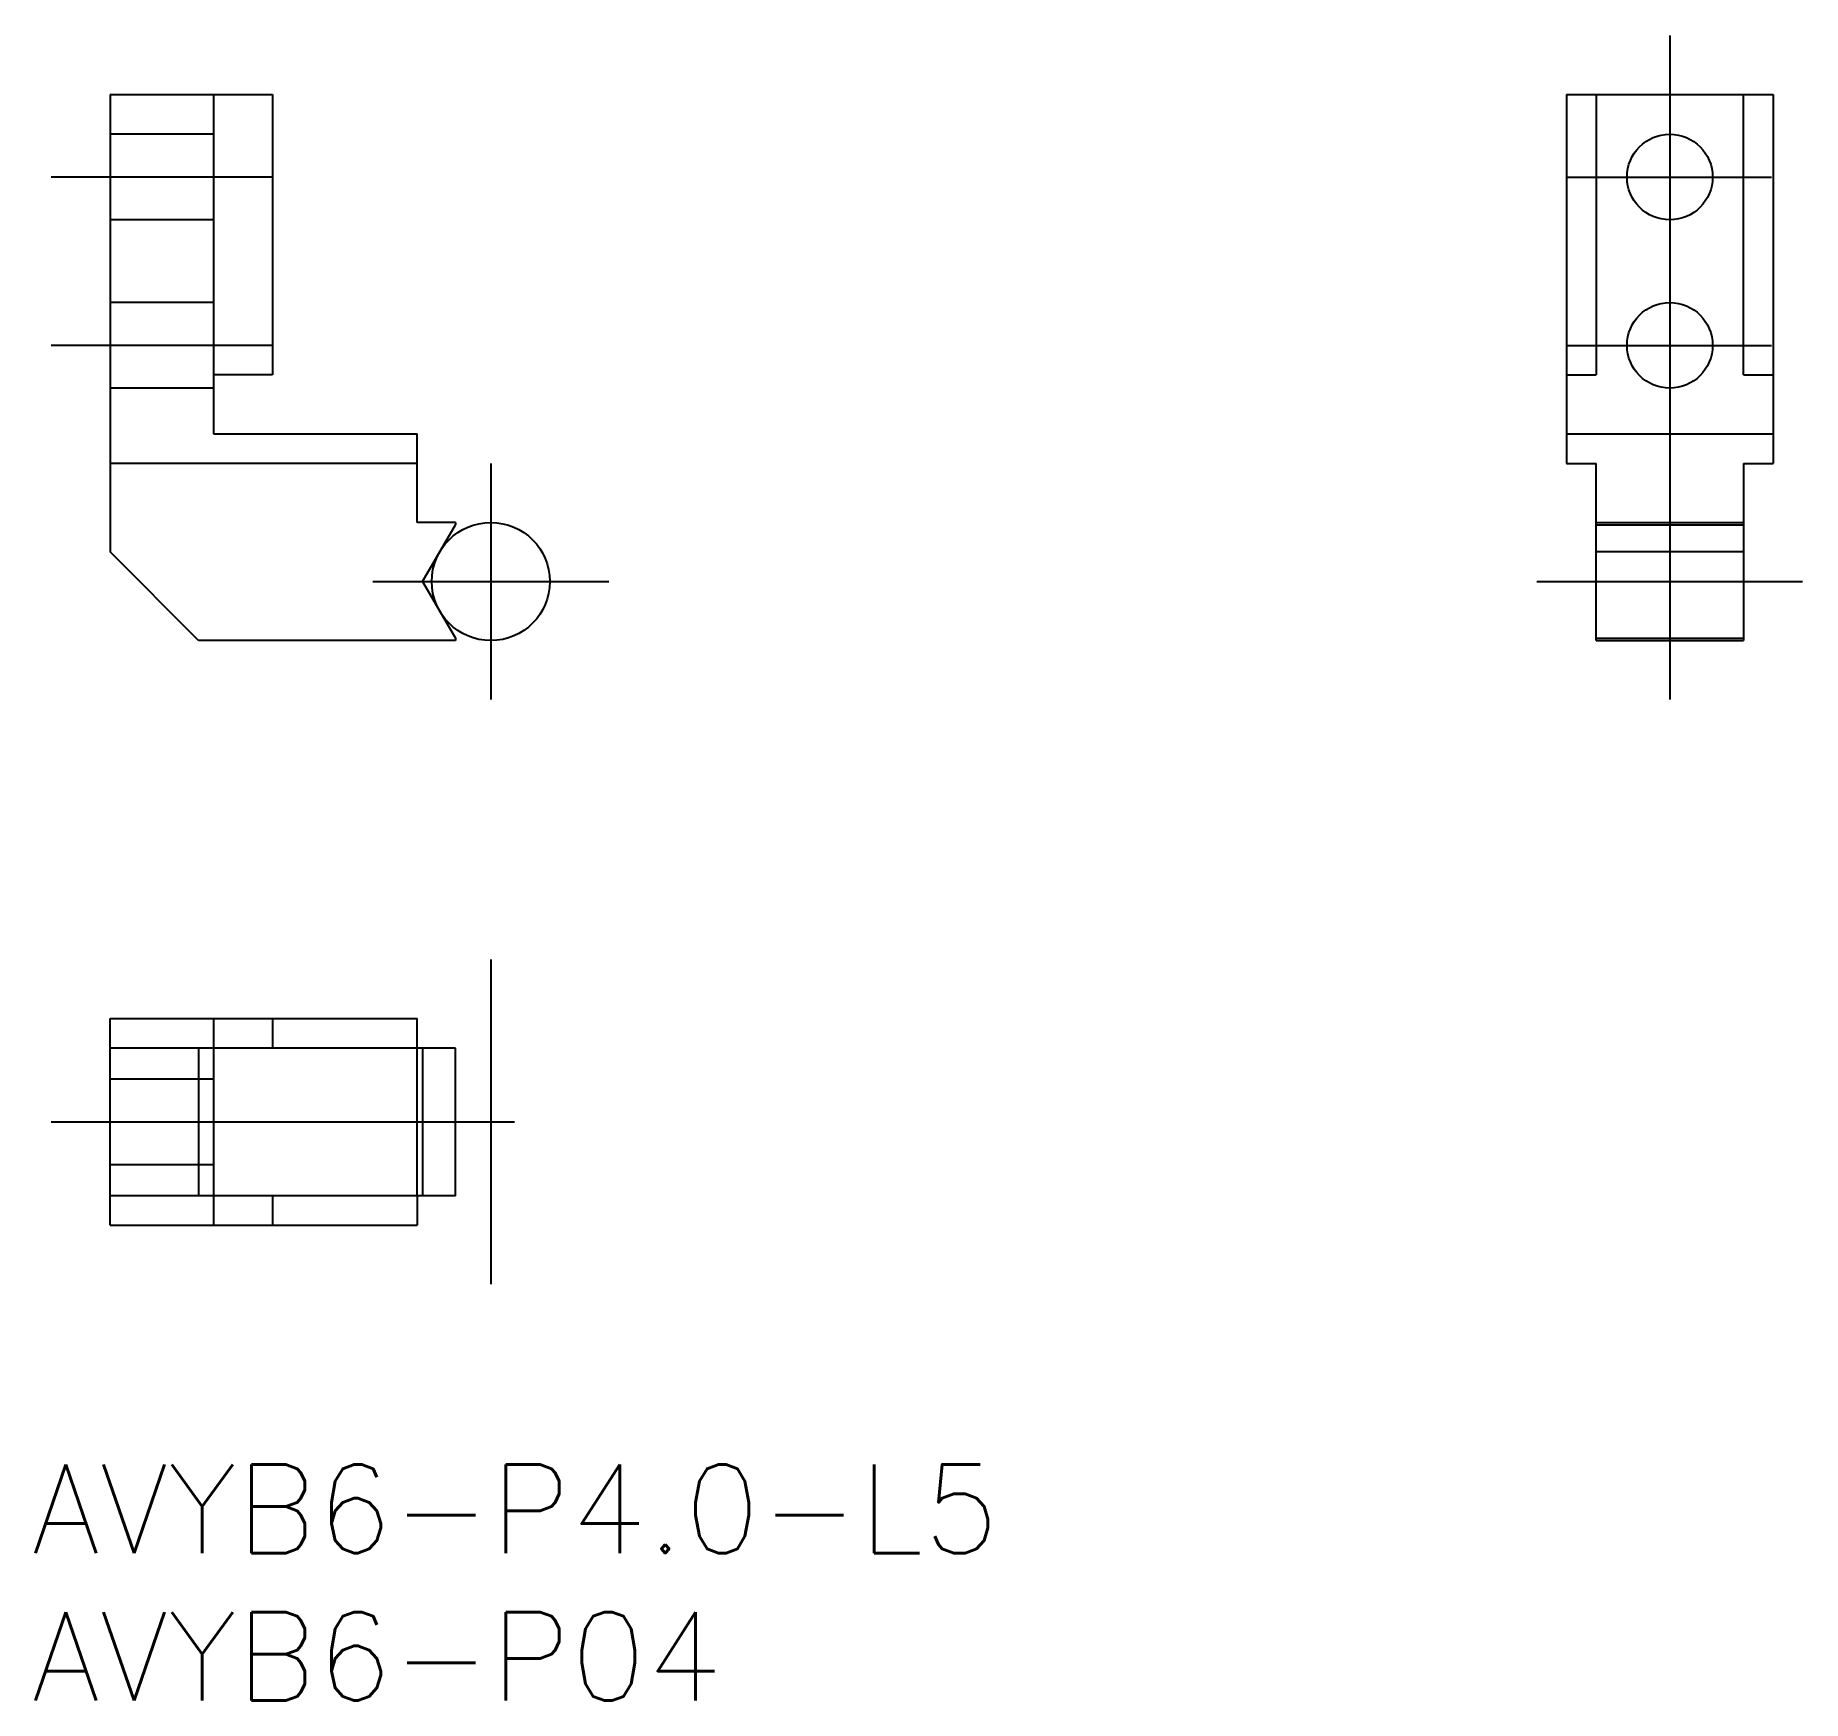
# Model space of a CAD drawing. Extents: x -15.4 to 44.4, y -37.9 to 18.5.
import ezdxf

# ---------------------------------------------------------------- set-up
doc = ezdxf.new("R2010")
doc.units = 0
for name, pattern in [('CENTER', [50.8, 31.75, -6.35, 6.35, -6.35]), ('DASHED', [19.05, 12.7, -6.35]), ('PHANTOM', [63.5, 31.75, -6.35, 6.35, -6.35, 6.35, -6.35])]:
    doc.linetypes.add(name, pattern=pattern)
doc.layers.get('0').update_dxf_attribs({"linetype": 'CONTINUOUS'})
doc.layers.add('CENTER', color=1, linetype='CENTER')
doc.styles.get("Standard").update_dxf_attribs({"font": 'txt.shx', "height": 3, "bigfont": 'bigfont.shx'})

msp = doc.modelspace()

# ---------------------------------------------------------------- linework, layer by layer
at = {"color": 7, "linetype": 'CONTINUOUS'}
for p, q in [((-12.9, 16.5), (-7.4, 16.5)), ((-12.9, 16.5), (-12.9, 1)), ((-7.4, 16.5), (-7.4, 7)), ((36.445, 16.5), (43.445, 16.5)), ((36.445, 16.5), (36.445, 4)), ((37.445, 16.5), (37.445, 7)), ((42.445, 7), (42.445, 16.5)), ((43.445, 16.5), (43.445, 4)), ((-9.4, 7), (-9.4, 5)), ((-7.4, 7), (-9.4, 7)), ((36.445, 7), (37.445, 7)), ((42.445, 7), (43.445, 7)), ((-9.4, 5), (-2.5, 5)), ((-2.5, 2), (-2.5, 5)), ((36.445, 5), (43.445, 5)), ((-2.5, 4), (-12.9, 4)), ((36.445, 4), (37.445, 4)), ((37.445, -2), (37.445, 4)), ((42.445, 4), (43.445, 4)), ((42.445, 4), (42.445, -2)), ((-1.2, 2), (-2.5, 2)), ((-2.31, 0), (-1.2, 1.923)), ((-1.2, 2), (-1.2, 1.923)), ((37.445, 2), (42.445, 2)), ((37.445, 1.923), (42.445, 1.923)), ((-9.9, -2), (-12.9, 1)), ((-2.31, 0), (-1.2, -1.923)), ((37.445, 0), (42.445, 0)), ((37.445, 0), (42.445, 0)), ((-1.2, -2), (-9.9, -2)), ((-1.2, -1.923), (-1.2, -2)), ((37.445, -1.923), (42.445, -1.923)), ((37.445, -2), (42.445, -2)), ((-12.9, -21.806), (-12.9, -14.806)), ((-12.9, -14.806), (-2.5, -14.806)), ((-2.5, -15.806), (-2.5, -14.806)), ((-9.4, -15.806), (-12.9, -15.806)), ((-9.9, -15.806), (-9.9, -20.806)), ((-7.4, -15.806), (-9.4, -15.806)), ((-2.5, -15.806), (-7.4, -15.806)), ((-1.2, -15.806), (-2.5, -15.806)), ((-1.2, -20.806), (-1.2, -15.806)), ((-9.4, -20.806), (-12.9, -20.806)), ((-7.4, -20.806), (-9.4, -20.806)), ((-2.5, -20.806), (-7.4, -20.806)), ((-1.2, -20.806), (-2.5, -20.806)), ((-2.5, -20.806), (-2.5, -21.806)), ((-12.9, -21.806), (-2.5, -21.806))]:
    msp.add_line(p, q, dxfattribs=at)
at = {"color": 3, "linetype": 'DASHED'}
for p, q in [((-9.4, 16.5), (-9.4, 7)), ((-9.4, 15.15), (-12.9, 15.15)), ((-9.4, 12.25), (-12.9, 12.25)), ((-9.4, 9.45), (-12.9, 9.45)), ((-9.4, 6.55), (-12.9, 6.55)), ((42.445, 1), (37.445, 1)), ((-9.4, -14.806), (-9.4, -15.806)), ((-7.4, -14.806), (-7.4, -15.806)), ((-9.4, -15.806), (-9.4, -20.806)), ((-2.5, -20.806), (-2.5, -15.806)), ((-2.31, -15.806), (-2.31, -20.806)), ((-9.4, -16.856), (-12.9, -16.856)), ((-9.4, -19.762), (-12.9, -19.762)), ((-9.4, -20.806), (-9.4, -21.806)), ((-7.4, -20.806), (-7.4, -21.806))]:
    msp.add_line(p, q, dxfattribs=at)
at = {"color": 7, "linetype": 'CONTINUOUS'}
for centre in [(39.945, 13.7), (39.945, 8)]:
    msp.add_circle(centre, 1.45, dxfattribs=at)
at = {"color": 3, "linetype": 'PHANTOM'}
msp.add_circle((0, 0), 2, dxfattribs=at)
at = {"layer": 'CENTER', "color": 1, "linetype": 'CENTER'}
for p, q in [((39.945, 18.5), (39.945, -4)), ((-7.4, 13.7), (-14.9, 13.7)), ((36.495, 13.7), (43.395, 13.7)), ((-7.4, 8), (-14.9, 8)), ((36.495, 8), (43.395, 8)), ((0, 4), (0, -4)), ((-4, 0), (4, 0)), ((35.445, 0), (44.445, 0)), ((0, -12.806), (0, -23.806)), ((-14.9, -18.306), (0.8, -18.306))]:
    msp.add_line(p, q, dxfattribs=at)

# ---------------------------------------------------------------- texts
at = {"color": 7, "linetype": 'CONTINUOUS'}
for s, p in [('AVYB6-P4.0-L5', (-15.56, -32.908)), ('AVYB6-P04', (-15.56, -37.908))]:
    msp.add_text(s, height=3, dxfattribs=at).set_placement(p)

doc.saveas('drawing.dxf')
